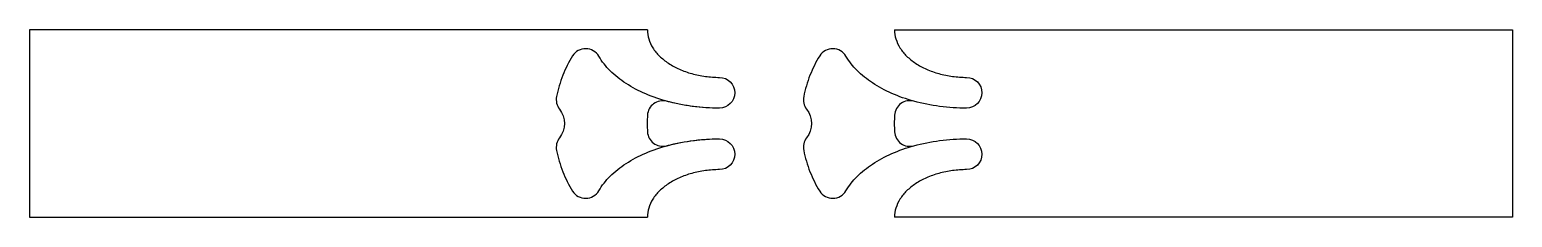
# Model space of a CAD drawing. Extents: x 600 to 996, y 37 to 87.
import ezdxf

# ---------------------------------------------------------------- set-up
doc = ezdxf.new("R2010")
doc.units = 0
doc.layers.add('1', color=7, linetype='CONTINUOUS')

msp = doc.modelspace()

# ---------------------------------------------------------------- linework, layer by layer
at = {"layer": '1', "color": 7, "linetype": 'CONTINUOUS'}
for points in [[(765.49598, 86.99968), (600.49598, 86.99968), (600.49598, 86.99968), (600.49598, 36.99968), (600.49598, 36.99968), (765.49598, 36.99968)], [(831.49598, 86.99968), (996.49598, 86.99968), (996.49598, 86.99968), (996.49598, 36.99968), (996.49598, 36.99968), (831.49598, 36.99968)]]:
    msp.add_lwpolyline(points, dxfattribs=at)
for points in [[(765.495973, 86.99968, 0.074209), (765.852489, 84.540777, 0.067603), (766.937967, 82.17202, 0.058009), (768.710635, 79.984571, 0.048895), (771.102271, 78.062611, 0.041767), (774.020836, 76.480108, 0.036801), (777.354011, 75.297961, 0.03373), (780.973519, 74.561665, 0.032276), (784.740067, 74.299557, 0.032276)], [(765.495973, 86.99968, 0.074209), (765.852489, 84.540777, 0.067603), (766.937967, 82.17202, 0.058009), (768.710635, 79.984571, 0.048895), (771.102271, 78.062611, 0.041767), (774.020836, 76.480108, 0.036801), (777.354011, 75.297961, 0.03373), (780.973519, 74.561665, 0.032276), (784.740067, 74.299557, 0.032276)], [(831.495973, 86.99968, 0.074209), (831.852489, 84.540777, 0.067603), (832.937967, 82.17202, 0.058009), (834.710635, 79.984571, 0.048895), (837.102271, 78.062611, 0.041767), (840.020836, 76.480108, 0.036801), (843.354011, 75.297961, 0.03373), (846.973519, 74.561665, 0.032276), (850.740067, 74.299557, 0.032276)], [(831.495983, 86.99968, 0.074209), (831.852499, 84.540777, 0.067603), (832.937977, 82.17202, 0.058009), (834.710645, 79.984571, 0.048895), (837.102281, 78.062611, 0.041767), (840.020846, 76.480108, 0.036801), (843.354021, 75.297961, 0.03373), (846.973529, 74.561665, 0.032276), (850.740077, 74.299557, 0.032276)], [(745.508639, 80.019925, 0.045742), (742.909639, 74.860267, 0.043504), (741.22285, 69.181198, 0.043504)], [(752.517285, 79.923566, 0.562746), (745.508639, 80.019925)], [(784.721957, 66.099683, -0.031536), (777.781332, 66.528862, -0.03323), (771.128578, 67.810801, -0.036861), (765.040452, 69.892171, -0.042899), (759.770223, 72.686385, -0.051885), (755.537134, 76.077203, -0.063733), (752.517285, 79.923566, -0.063733)], [(811.508638, 80.019923, 0.045742), (808.909639, 74.860267, 0.043504), (807.222851, 69.181201, 0.043504)], [(818.517282, 79.923571, 0.562746), (811.508638, 80.019923)], [(836.656458, 67.938025, -0.036481), (830.725003, 70.029214, -0.042442), (825.594273, 72.801768, -0.051209), (821.469926, 76.144551, -0.062668), (818.517282, 79.923571, -0.062668)], [(784.740067, 74.299622, -0.996912), (784.721957, 66.099682)], [(784.740067, 74.299622, -0.996912), (784.721957, 66.099682)], [(850.740068, 74.299622, -0.996913), (850.721955, 66.099682)], [(850.740078, 74.299622, -0.996913), (850.721965, 66.099682)], [(741.22285, 69.181198, 0.218428), (741.993875, 65.850175), (741.993875, 65.850175, -0.341164), (741.993875, 58.149185), (741.993875, 58.149185, 0.218428), (741.222851, 54.818159)], [(770.551266, 67.96472, 0.466083), (765.500855, 64.232839)], [(784.721957, 66.099683, -0.032987), (777.472698, 66.568621, -0.034927), (770.551803, 67.966935, -0.034927)], [(807.222851, 69.181201, 0.218428), (807.993875, 65.850175), (807.993875, 65.850175, -0.341164), (807.993875, 58.149185), (807.993875, 58.149185, 0.218428), (807.22285, 54.818162)], [(836.678233, 67.932045, 0.47585), (831.500865, 64.232837)], [(850.721955, 66.099683, -0.032668), (843.540511, 66.559729, -0.034552), (836.678223, 67.932045, -0.034552)], [(850.721965, 66.099683, -0.032668), (843.540521, 66.559729, -0.034552), (836.678233, 67.932045, -0.034552)], [(765.500855, 64.23284, 0.015532), (765.431495, 61.999681, 0.015532), (765.500855, 59.766523, 0.015532)], [(831.500865, 64.232837, 0.015532), (831.431505, 61.999679, 0.015532), (831.500865, 59.76652, 0.015532)], [(765.500855, 59.766523, 0.462277), (770.501255, 56.022948)], [(831.500865, 59.766521, 0.47585), (836.67823, 56.067314)], [(752.517282, 44.075789, -0.063733), (755.53713, 47.922153, -0.051885), (759.770218, 51.312972, -0.042899), (765.040448, 54.107188, -0.036861), (771.128575, 56.188558, -0.03323), (777.78133, 57.470498, -0.031536), (784.721955, 57.899677, -0.031536)], [(769.853472, 55.832811, -0.037039), (777.096348, 57.379786, -0.034766), (784.721955, 57.899677, -0.034766)], [(784.721955, 57.899678, -0.996913), (784.740068, 49.699738)], [(784.721955, 57.899678, -0.996913), (784.740068, 49.699738)], [(818.517285, 44.075794, -0.062718), (821.473028, 47.85793, -0.05124), (825.60238, 51.202947, -0.042463), (830.739536, 53.976532, -0.036499), (836.67822, 56.067314, -0.036499)], [(836.67822, 56.067314, -0.034552), (843.54051, 57.43963, -0.032668), (850.721957, 57.899677, -0.032668)], [(836.67823, 56.067314, -0.034552), (843.54052, 57.43963, -0.032668), (850.721967, 57.899677, -0.032668)], [(850.721957, 57.899678, -0.996912), (850.740067, 49.699738)], [(850.721967, 57.899678, -0.996912), (850.740077, 49.699738)], [(741.222851, 54.818159, 0.043504), (742.909639, 49.139093, 0.045742), (745.508638, 43.979437, 0.045742)], [(807.22285, 54.818162, 0.043504), (808.909639, 49.139093, 0.045742), (811.508639, 43.979435, 0.045742)], [(784.740067, 49.699803, 0.032276), (780.973519, 49.437695, 0.03373), (777.354011, 48.701399, 0.036801), (774.020836, 47.519252, 0.041767), (771.102271, 45.936749, 0.048895), (768.710635, 44.014789, 0.058009), (766.937967, 41.82734, 0.067603), (765.852489, 39.458583, 0.074209), (765.495973, 36.99968, 0.074209)], [(784.740067, 49.699803, 0.032276), (780.973519, 49.437695, 0.03373), (777.354011, 48.701399, 0.036801), (774.020836, 47.519252, 0.041767), (771.102271, 45.936749, 0.048895), (768.710635, 44.014789, 0.058009), (766.937967, 41.82734, 0.067603), (765.852489, 39.458583, 0.074209), (765.495973, 36.99968, 0.074209)], [(850.740067, 49.699803, 0.032276), (846.973519, 49.437695, 0.03373), (843.354011, 48.701399, 0.036801), (840.020836, 47.519252, 0.041767), (837.102271, 45.936749, 0.048895), (834.710635, 44.014789, 0.058009), (832.937967, 41.82734, 0.067603), (831.852489, 39.458583, 0.074209), (831.495973, 36.99968, 0.074209)], [(850.740077, 49.699803, 0.032276), (846.973529, 49.437695, 0.03373), (843.354021, 48.701399, 0.036801), (840.020846, 47.519252, 0.041767), (837.102281, 45.936749, 0.048895), (834.710645, 44.014789, 0.058009), (832.937977, 41.82734, 0.067603), (831.852499, 39.458583, 0.074209), (831.495983, 36.99968, 0.074209)], [(745.508638, 43.979437, 0.562746), (752.517282, 44.075789)], [(811.508639, 43.979435, 0.562746), (818.517285, 44.075794)]]:
    msp.add_lwpolyline(points, format="xyb", dxfattribs=at)

doc.saveas('drawing.dxf')
